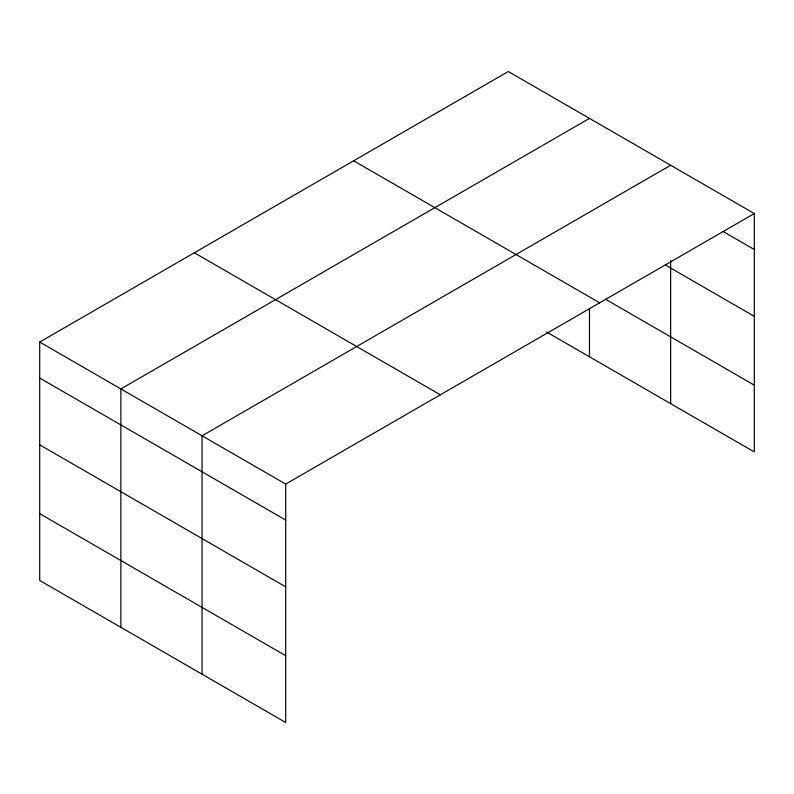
<?xml version="1.0" encoding="UTF-8"?>
<svg xmlns="http://www.w3.org/2000/svg" width="794" height="794" viewBox="0 0 794 794"><rect width="100%" height="100%" fill="white"/><g stroke="black" fill="none" stroke-linecap="round" stroke-linejoin="round"><path stroke-width="1.19" d="M670.662 260.621L670.662 403.65M546.748 332.11L754.3 451.945L754.3 213.546L508.299 71.52L39.7 342.055L39.7 580.454L285.701 722.48L285.701 484.082L39.7 342.055M589.476 118.385L120.877 388.931L120.877 627.329M670.662 165.251L202.063 435.797L202.063 674.195M285.701 484.082L754.3 213.546M723.205 231.58L754.3 249.534M665.322 264.958L754.3 316.33M605.504 299.239L754.3 385.15M353.658 160.795L599.659 302.822M194.341 252.78L440.342 394.807M39.7 378.043L285.701 520.08M39.7 444.839L285.701 586.865M39.7 513.658L285.701 655.685M589.476 308.538L589.476 356.784"/></g></svg>
